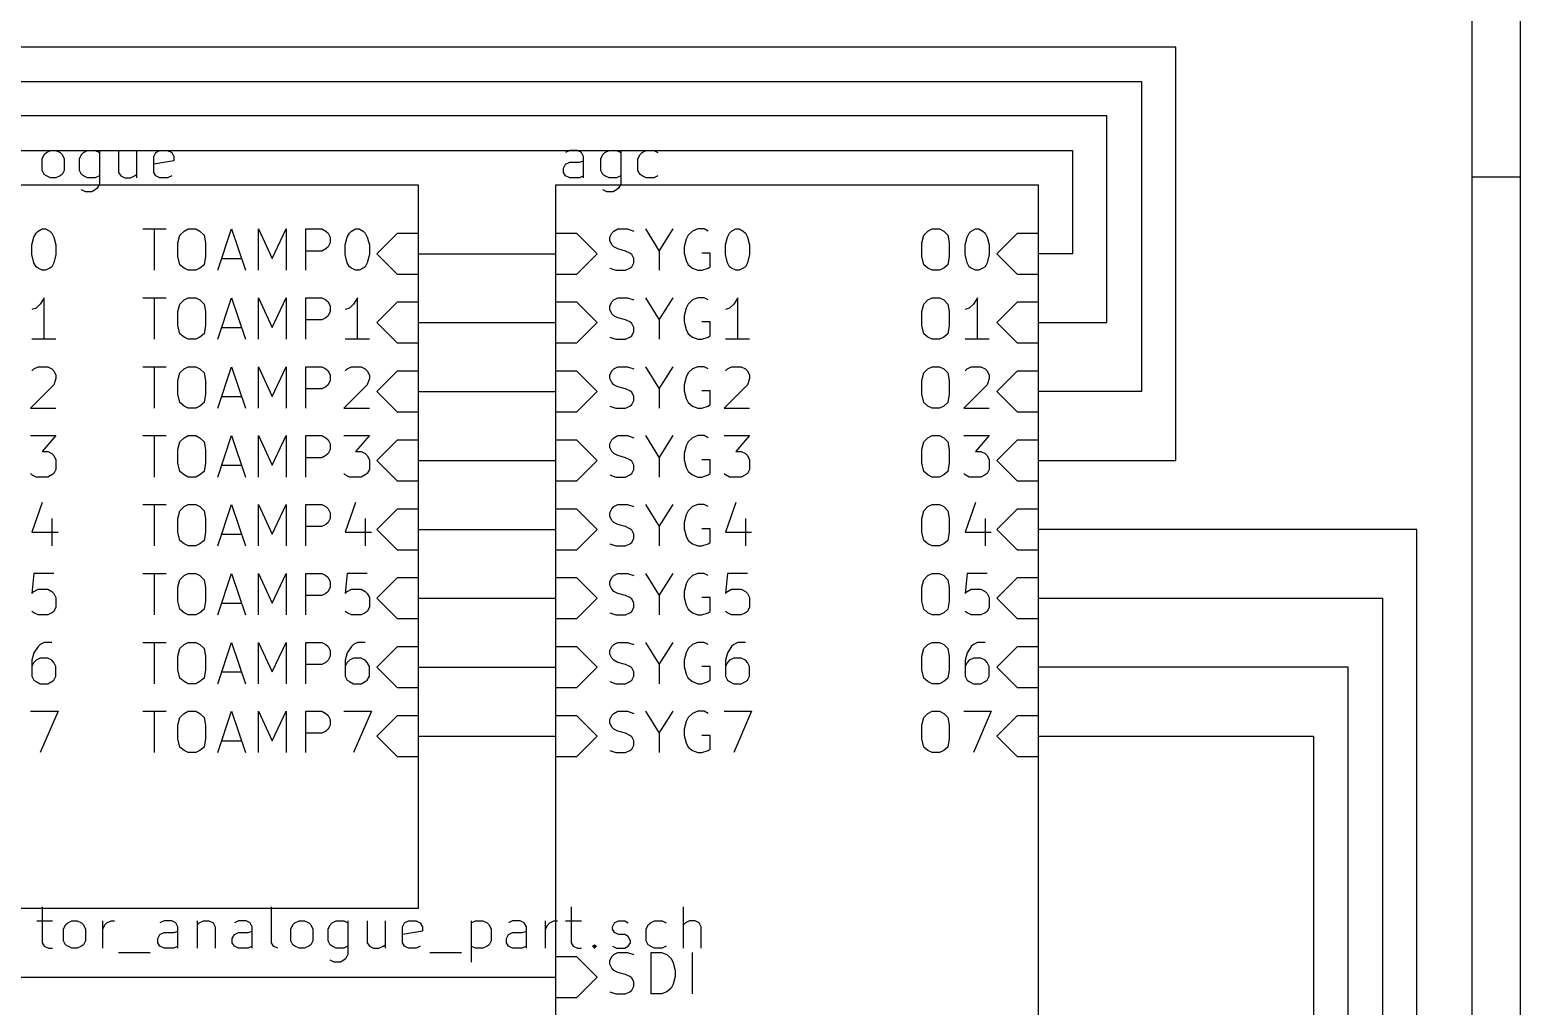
# Model space of a CAD drawing. Extents: x 4000 to 113000, y 4000 to 78670.
# Drawn here: x 91360 to 113000, y 41750 to 55920 of the extents above; entities that cross this region are included whole.
import ezdxf

# ---------------------------------------------------------------- set-up
doc = ezdxf.new("R2010")
doc.units = 0
doc.layers.add('BLACK', color=1, linetype='CONTINUOUS')

msp = doc.modelspace()

# ---------------------------------------------------------------- linework, layer by layer
at = {"layer": 'BLACK'}
for p, q in [((113000, 78670), (113000, 4000)), ((112300, 77970), (112300, 4700)), ((108000, 55670), (78500, 55670)), ((108000, 49670), (108000, 55670)), ((79000, 55170), (107500, 55170)), ((107500, 55170), (107500, 50670)), ((107000, 54670), (79500, 54670)), ((107000, 51670), (107000, 54670)), ((80000, 54170), (106500, 54170)), ((91540, 54050), (91570, 54110)), ((91570, 54110), (91600, 54140)), ((91600, 54140), (91660, 54170)), ((91660, 54170), (91740, 54170)), ((91740, 54170), (91800, 54140)), ((91800, 54140), (91830, 54110)), ((91830, 54110), (91860, 54050)), ((92080, 54050), (92110, 54110)), ((92110, 54110), (92140, 54140)), ((92140, 54140), (92200, 54170)), ((92200, 54170), (92310, 54170)), ((92310, 54170), (92370, 54140)), ((92370, 54170), (92370, 53680)), ((92650, 54170), (92650, 53850)), ((92910, 54170), (92910, 53770)), ((93160, 54080), (93190, 54140)), ((93190, 54140), (93250, 54170)), ((93250, 54170), (93360, 54170)), ((93360, 54170), (93420, 54140)), ((93420, 54140), (93450, 54080)), ((99200, 54170), (99140, 54140)), ((99310, 54170), (99200, 54170)), ((99370, 54140), (99310, 54170)), ((99400, 54080), (99370, 54140)), ((99650, 54050), (99680, 54110)), ((99680, 54110), (99710, 54140)), ((99710, 54140), (99770, 54170)), ((99770, 54170), (99880, 54170)), ((99880, 54170), (99940, 54140)), ((99940, 54170), (99940, 53680)), ((100190, 54050), (100220, 54110)), ((100220, 54110), (100250, 54140)), ((100250, 54140), (100310, 54170)), ((100310, 54170), (100420, 54170)), ((100420, 54170), (100480, 54140)), ((106500, 54170), (106500, 52670)), ((91540, 53880), (91540, 54050)), ((91860, 54050), (91860, 53880)), ((92080, 53880), (92080, 54050)), ((93160, 53850), (93160, 54080)), ((93450, 54020), (93160, 53970)), ((93450, 54080), (93450, 54020)), ((99110, 53910), (99140, 53970)), ((99110, 53850), (99110, 53910)), ((99140, 53970), (99200, 54000)), ((99200, 54000), (99340, 54000)), ((99340, 54000), (99400, 54020)), ((99400, 53770), (99400, 54080)), ((99650, 53880), (99650, 54050)), ((100190, 53880), (100190, 54050)), ((89500, 53670), (97000, 53670)), ((91570, 53820), (91540, 53880)), ((91600, 53800), (91570, 53820)), ((91660, 53770), (91600, 53800)), ((91740, 53770), (91660, 53770)), ((91800, 53800), (91740, 53770)), ((91830, 53820), (91800, 53800)), ((91860, 53880), (91830, 53820)), ((92110, 53820), (92080, 53880)), ((92140, 53800), (92110, 53820)), ((92200, 53770), (92140, 53800)), ((92310, 53770), (92200, 53770)), ((92370, 53800), (92310, 53770)), ((92370, 53680), (92340, 53620)), ((92650, 53850), (92680, 53800)), ((92680, 53800), (92740, 53770)), ((92740, 53770), (92820, 53770)), ((92820, 53770), (92880, 53800)), ((92880, 53800), (92910, 53820)), ((93190, 53800), (93160, 53850)), ((93250, 53770), (93190, 53800)), ((93360, 53770), (93250, 53770)), ((93420, 53800), (93360, 53770)), ((97000, 53670), (97000, 43170)), ((99000, 53670), (106000, 53670)), ((99000, 32170), (99000, 53670)), ((99140, 53800), (99110, 53850)), ((99200, 53770), (99140, 53800)), ((99340, 53770), (99200, 53770)), ((99400, 53800), (99340, 53770)), ((99680, 53820), (99650, 53880)), ((99710, 53800), (99680, 53820)), ((99770, 53770), (99710, 53800)), ((99880, 53770), (99770, 53770)), ((99940, 53800), (99880, 53770)), ((99940, 53680), (99910, 53620)), ((100220, 53820), (100190, 53880)), ((100250, 53800), (100220, 53820)), ((100310, 53770), (100250, 53800)), ((100420, 53770), (100310, 53770)), ((100480, 53800), (100420, 53770)), ((106000, 53670), (106000, 32170)), ((113000, 53780), (112300, 53780)), ((92170, 53570), (92110, 53600)), ((92260, 53570), (92170, 53570)), ((92310, 53600), (92260, 53570)), ((92340, 53620), (92310, 53600)), ((99740, 53570), (99680, 53600)), ((99830, 53570), (99740, 53570)), ((99880, 53600), (99830, 53570)), ((99910, 53620), (99880, 53600)), ((91480, 53000), (91540, 53030)), ((91540, 53030), (91590, 53030)), ((91590, 53030), (91650, 53000)), ((93000, 53030), (93340, 53030)), ((93170, 52430), (93170, 53030)), ((93600, 53000), (93660, 53030)), ((93660, 53030), (93770, 53030)), ((93770, 53030), (93830, 53000)), ((94090, 52430), (94290, 53030)), ((94290, 53030), (94490, 52430)), ((94680, 52430), (94680, 53030)), ((94680, 53030), (94880, 52600)), ((94880, 52600), (95080, 53030)), ((95080, 53030), (95080, 52430)), ((95370, 52430), (95370, 53030)), ((95370, 53030), (95600, 53030)), ((95600, 53030), (95660, 53000)), ((96030, 53000), (96090, 53030)), ((96090, 53030), (96140, 53030)), ((96140, 53030), (96200, 53000)), ((99840, 53000), (99900, 53030)), ((99900, 53030), (100040, 53030)), ((100040, 53030), (100130, 53000)), ((100300, 53030), (100500, 52710)), ((100500, 52710), (100700, 53030)), ((101060, 53030), (100980, 53000)), ((101150, 53030), (101060, 53030)), ((101210, 53000), (101150, 53030)), ((101550, 53000), (101610, 53030)), ((101610, 53030), (101660, 53030)), ((101660, 53030), (101720, 53000)), ((104400, 53000), (104460, 53030)), ((104460, 53030), (104570, 53030)), ((104570, 53030), (104630, 53000)), ((105030, 53000), (105090, 53030)), ((105090, 53030), (105140, 53030)), ((105140, 53030), (105200, 53000)), ((91390, 52800), (91420, 52910)), ((91420, 52910), (91450, 52970)), ((91450, 52970), (91480, 53000)), ((91650, 53000), (91680, 52970)), ((91680, 52970), (91710, 52910)), ((91710, 52910), (91740, 52800)), ((93510, 52830), (93540, 52940)), ((93510, 52630), (93510, 52830)), ((93540, 52940), (93600, 53000)), ((93830, 53000), (93890, 52940)), ((93890, 52940), (93910, 52830)), ((93910, 52830), (93910, 52630)), ((95660, 53000), (95690, 52970)), ((95690, 52970), (95720, 52910)), ((95720, 52830), (95690, 52770)), ((95720, 52910), (95720, 52830)), ((95940, 52800), (95970, 52910)), ((95970, 52910), (96000, 52970)), ((96000, 52970), (96030, 53000)), ((96200, 53000), (96230, 52970)), ((96230, 52970), (96260, 52910)), ((96260, 52910), (96290, 52800)), ((96400, 52670), (96700, 52970)), ((96700, 52970), (97000, 52970)), ((97000, 52970), (97000, 52670)), ((99000, 52670), (99000, 52970)), ((99000, 52970), (99300, 52970)), ((99300, 52970), (99600, 52670)), ((99780, 52910), (99810, 52970)), ((99780, 52860), (99780, 52910)), ((99810, 52800), (99780, 52860)), ((99810, 52970), (99840, 53000)), ((100890, 52880), (100860, 52770)), ((100920, 52940), (100890, 52880)), ((100980, 53000), (100920, 52940)), ((101460, 52800), (101490, 52910)), ((101490, 52910), (101520, 52970)), ((101520, 52970), (101550, 53000)), ((101720, 53000), (101750, 52970)), ((101750, 52970), (101780, 52910)), ((101780, 52910), (101810, 52800)), ((104310, 52830), (104340, 52940)), ((104310, 52630), (104310, 52830)), ((104340, 52940), (104400, 53000)), ((104630, 53000), (104690, 52940)), ((104690, 52940), (104710, 52830)), ((104710, 52830), (104710, 52630)), ((104940, 52800), (104970, 52910)), ((104970, 52910), (105000, 52970)), ((105000, 52970), (105030, 53000)), ((105200, 53000), (105230, 52970)), ((105230, 52970), (105260, 52910)), ((105260, 52910), (105290, 52800)), ((105400, 52670), (105700, 52970)), ((105700, 52970), (106000, 52970)), ((106000, 52970), (106000, 52670)), ((91390, 52660), (91390, 52800)), ((91420, 52540), (91390, 52660)), ((91740, 52660), (91710, 52540)), ((91740, 52800), (91740, 52660)), ((93540, 52510), (93510, 52630)), ((93910, 52630), (93890, 52510)), ((94140, 52600), (94430, 52600)), ((95600, 52710), (95370, 52710)), ((95660, 52740), (95600, 52710)), ((95690, 52770), (95660, 52740)), ((95940, 52660), (95940, 52800)), ((95970, 52540), (95940, 52660)), ((96290, 52660), (96260, 52540)), ((96290, 52800), (96290, 52660)), ((96700, 52370), (96400, 52670)), ((97000, 52670), (99000, 52670)), ((97000, 52670), (97000, 52370)), ((99000, 52370), (99000, 52670)), ((99600, 52670), (99300, 52370)), ((99840, 52770), (99810, 52800)), ((99900, 52740), (99840, 52770)), ((100010, 52710), (99900, 52740)), ((100070, 52680), (100010, 52710)), ((100100, 52660), (100070, 52680)), ((100130, 52600), (100100, 52660)), ((100130, 52540), (100130, 52600)), ((100500, 52710), (100500, 52430)), ((100860, 52770), (100860, 52680)), ((100860, 52680), (100890, 52570)), ((101240, 52680), (101120, 52680)), ((101240, 52480), (101240, 52680)), ((101460, 52660), (101460, 52800)), ((101490, 52540), (101460, 52660)), ((101810, 52660), (101780, 52540)), ((101810, 52800), (101810, 52660)), ((104340, 52510), (104310, 52630)), ((104710, 52630), (104690, 52510)), ((104940, 52660), (104940, 52800)), ((104970, 52540), (104940, 52660)), ((105290, 52660), (105260, 52540)), ((105290, 52800), (105290, 52660)), ((105700, 52370), (105400, 52670)), ((106500, 52670), (106000, 52670)), ((106000, 52670), (106000, 52370)), ((91450, 52480), (91420, 52540)), ((91480, 52460), (91450, 52480)), ((91540, 52430), (91480, 52460)), ((91590, 52430), (91540, 52430)), ((91650, 52460), (91590, 52430)), ((91680, 52480), (91650, 52460)), ((91710, 52540), (91680, 52480)), ((93600, 52460), (93540, 52510)), ((93660, 52430), (93600, 52460)), ((93770, 52430), (93660, 52430)), ((93830, 52460), (93770, 52430)), ((93890, 52510), (93830, 52460)), ((96000, 52480), (95970, 52540)), ((96030, 52460), (96000, 52480)), ((96090, 52430), (96030, 52460)), ((96140, 52430), (96090, 52430)), ((96200, 52460), (96140, 52430)), ((96230, 52480), (96200, 52460)), ((96260, 52540), (96230, 52480)), ((97000, 52370), (96700, 52370)), ((99300, 52370), (99000, 52370)), ((99780, 52460), (99870, 52430)), ((99870, 52430), (100010, 52430)), ((100010, 52430), (100070, 52460)), ((100070, 52460), (100100, 52480)), ((100100, 52480), (100130, 52540)), ((100890, 52570), (100920, 52510)), ((100920, 52510), (100980, 52460)), ((100980, 52460), (101060, 52430)), ((101060, 52430), (101120, 52430)), ((101120, 52430), (101210, 52460)), ((101210, 52460), (101240, 52480)), ((101520, 52480), (101490, 52540)), ((101550, 52460), (101520, 52480)), ((101610, 52430), (101550, 52460)), ((101660, 52430), (101610, 52430)), ((101720, 52460), (101660, 52430)), ((101750, 52480), (101720, 52460)), ((101780, 52540), (101750, 52480)), ((104400, 52460), (104340, 52510)), ((104460, 52430), (104400, 52460)), ((104570, 52430), (104460, 52430)), ((104630, 52460), (104570, 52430)), ((104690, 52510), (104630, 52460)), ((105000, 52480), (104970, 52540)), ((105030, 52460), (105000, 52480)), ((105090, 52430), (105030, 52460)), ((105140, 52430), (105090, 52430)), ((105200, 52460), (105140, 52430)), ((105230, 52480), (105200, 52460)), ((105260, 52540), (105230, 52480)), ((106000, 52370), (105700, 52370)), ((91510, 51940), (91450, 51880)), ((91570, 52030), (91510, 51940)), ((91570, 51430), (91570, 52030)), ((93000, 52030), (93340, 52030)), ((93170, 51430), (93170, 52030)), ((93510, 51830), (93540, 51940)), ((93540, 51940), (93600, 52000)), ((93600, 52000), (93660, 52030)), ((93660, 52030), (93770, 52030)), ((93770, 52030), (93830, 52000)), ((93830, 52000), (93890, 51940)), ((93890, 51940), (93910, 51830)), ((94090, 51430), (94290, 52030)), ((94290, 52030), (94490, 51430)), ((94680, 51430), (94680, 52030)), ((94680, 52030), (94880, 51600)), ((94880, 51600), (95080, 52030)), ((95080, 52030), (95080, 51430)), ((95370, 51430), (95370, 52030)), ((95370, 52030), (95600, 52030)), ((95600, 52030), (95660, 52000)), ((95660, 52000), (95690, 51970)), ((95690, 51970), (95720, 51910)), ((96060, 51940), (96000, 51880)), ((96120, 52030), (96060, 51940)), ((96120, 51430), (96120, 52030)), ((96400, 51670), (96700, 51970)), ((96700, 51970), (97000, 51970)), ((97000, 51970), (97000, 51670)), ((99000, 51670), (99000, 51970)), ((99000, 51970), (99300, 51970)), ((99300, 51970), (99600, 51670)), ((99780, 51910), (99810, 51970)), ((99810, 51970), (99840, 52000)), ((99840, 52000), (99900, 52030)), ((99900, 52030), (100040, 52030)), ((100040, 52030), (100130, 52000)), ((100300, 52030), (100500, 51710)), ((100500, 51710), (100700, 52030)), ((100920, 51940), (100890, 51880)), ((100980, 52000), (100920, 51940)), ((101060, 52030), (100980, 52000)), ((101150, 52030), (101060, 52030)), ((101210, 52000), (101150, 52030)), ((101580, 51940), (101520, 51880)), ((101640, 52030), (101580, 51940)), ((101640, 51430), (101640, 52030)), ((104310, 51830), (104340, 51940)), ((104340, 51940), (104400, 52000)), ((104400, 52000), (104460, 52030)), ((104460, 52030), (104570, 52030)), ((104570, 52030), (104630, 52000)), ((104630, 52000), (104690, 51940)), ((104690, 51940), (104710, 51830)), ((105060, 51940), (105000, 51880)), ((105120, 52030), (105060, 51940)), ((105120, 51430), (105120, 52030)), ((105400, 51670), (105700, 51970)), ((105700, 51970), (106000, 51970)), ((106000, 51970), (106000, 51670)), ((91450, 51880), (91390, 51860)), ((93510, 51630), (93510, 51830)), ((93910, 51830), (93910, 51630)), ((95660, 51740), (95600, 51710)), ((95690, 51770), (95660, 51740)), ((95720, 51830), (95690, 51770)), ((95720, 51910), (95720, 51830)), ((96000, 51880), (95940, 51860)), ((99780, 51860), (99780, 51910)), ((99810, 51800), (99780, 51860)), ((99840, 51770), (99810, 51800)), ((99900, 51740), (99840, 51770)), ((100010, 51710), (99900, 51740)), ((100890, 51880), (100860, 51770)), ((100860, 51770), (100860, 51680)), ((101520, 51880), (101460, 51860)), ((104310, 51630), (104310, 51830)), ((104710, 51830), (104710, 51630)), ((105000, 51880), (104940, 51860)), ((93540, 51510), (93510, 51630)), ((93600, 51460), (93540, 51510)), ((93890, 51510), (93830, 51460)), ((93910, 51630), (93890, 51510)), ((94140, 51600), (94430, 51600)), ((95600, 51710), (95370, 51710)), ((96700, 51370), (96400, 51670)), ((97000, 51670), (99000, 51670)), ((97000, 51670), (97000, 51370)), ((99000, 51370), (99000, 51670)), ((99600, 51670), (99300, 51370)), ((100070, 51680), (100010, 51710)), ((100100, 51660), (100070, 51680)), ((100130, 51600), (100100, 51660)), ((100100, 51480), (100130, 51540)), ((100130, 51540), (100130, 51600)), ((100500, 51710), (100500, 51430)), ((100860, 51680), (100890, 51570)), ((100890, 51570), (100920, 51510)), ((100920, 51510), (100980, 51460)), ((101240, 51680), (101120, 51680)), ((101240, 51480), (101240, 51680)), ((104340, 51510), (104310, 51630)), ((104400, 51460), (104340, 51510)), ((104690, 51510), (104630, 51460)), ((104710, 51630), (104690, 51510)), ((105700, 51370), (105400, 51670)), ((106000, 51670), (107000, 51670)), ((106000, 51670), (106000, 51370)), ((91740, 51430), (91390, 51430)), ((93660, 51430), (93600, 51460)), ((93770, 51430), (93660, 51430)), ((93830, 51460), (93770, 51430)), ((96290, 51430), (95940, 51430)), ((97000, 51370), (96700, 51370)), ((99300, 51370), (99000, 51370)), ((99780, 51460), (99870, 51430)), ((99870, 51430), (100010, 51430)), ((100010, 51430), (100070, 51460)), ((100070, 51460), (100100, 51480)), ((100980, 51460), (101060, 51430)), ((101060, 51430), (101120, 51430)), ((101120, 51430), (101210, 51460)), ((101210, 51460), (101240, 51480)), ((101810, 51430), (101460, 51430)), ((104460, 51430), (104400, 51460)), ((104570, 51430), (104460, 51430)), ((104630, 51460), (104570, 51430)), ((105290, 51430), (104940, 51430)), ((106000, 51370), (105700, 51370)), ((91390, 50970), (91420, 51000)), ((91420, 51000), (91480, 51030)), ((91480, 51030), (91620, 51030)), ((91620, 51030), (91680, 51000)), ((91680, 51000), (91710, 50970)), ((91710, 50970), (91740, 50910)), ((91740, 50860), (91710, 50770)), ((91740, 50910), (91740, 50860)), ((93000, 51030), (93340, 51030)), ((93170, 50430), (93170, 51030)), ((93510, 50830), (93540, 50940)), ((93540, 50940), (93600, 51000)), ((93600, 51000), (93660, 51030)), ((93660, 51030), (93770, 51030)), ((93770, 51030), (93830, 51000)), ((93830, 51000), (93890, 50940)), ((93890, 50940), (93910, 50830)), ((94090, 50430), (94290, 51030)), ((94290, 51030), (94490, 50430)), ((94680, 50430), (94680, 51030)), ((94680, 51030), (94880, 50600)), ((94880, 50600), (95080, 51030)), ((95080, 51030), (95080, 50430)), ((95370, 50430), (95370, 51030)), ((95370, 51030), (95600, 51030)), ((95600, 51030), (95660, 51000)), ((95660, 51000), (95690, 50970)), ((95690, 50970), (95720, 50910)), ((95720, 50910), (95720, 50830)), ((95940, 50970), (95970, 51000)), ((95970, 51000), (96030, 51030)), ((96030, 51030), (96170, 51030)), ((96170, 51030), (96230, 51000)), ((96230, 51000), (96260, 50970)), ((96260, 50970), (96290, 50910)), ((96290, 50860), (96260, 50770)), ((96290, 50910), (96290, 50860)), ((96400, 50670), (96700, 50970)), ((96700, 50970), (97000, 50970)), ((97000, 50970), (97000, 50670)), ((99000, 50670), (99000, 50970)), ((99000, 50970), (99300, 50970)), ((99300, 50970), (99600, 50670)), ((99780, 50910), (99810, 50970)), ((99780, 50860), (99780, 50910)), ((99810, 50800), (99780, 50860)), ((99810, 50970), (99840, 51000)), ((99840, 51000), (99900, 51030)), ((99900, 51030), (100040, 51030)), ((100040, 51030), (100130, 51000)), ((100300, 51030), (100500, 50710)), ((100500, 50710), (100700, 51030)), ((100890, 50880), (100860, 50770)), ((100920, 50940), (100890, 50880)), ((100980, 51000), (100920, 50940)), ((101060, 51030), (100980, 51000)), ((101150, 51030), (101060, 51030)), ((101210, 51000), (101150, 51030)), ((101460, 50970), (101490, 51000)), ((101490, 51000), (101550, 51030)), ((101550, 51030), (101690, 51030)), ((101690, 51030), (101750, 51000)), ((101750, 51000), (101780, 50970)), ((101780, 50970), (101810, 50910)), ((101810, 50860), (101780, 50770)), ((101810, 50910), (101810, 50860)), ((104310, 50830), (104340, 50940)), ((104340, 50940), (104400, 51000)), ((104400, 51000), (104460, 51030)), ((104460, 51030), (104570, 51030)), ((104570, 51030), (104630, 51000)), ((104630, 51000), (104690, 50940)), ((104690, 50940), (104710, 50830)), ((104940, 50970), (104970, 51000)), ((104970, 51000), (105030, 51030)), ((105030, 51030), (105170, 51030)), ((105170, 51030), (105230, 51000)), ((105230, 51000), (105260, 50970)), ((105260, 50970), (105290, 50910)), ((105290, 50860), (105260, 50770)), ((105290, 50910), (105290, 50860)), ((105400, 50670), (105700, 50970)), ((105700, 50970), (106000, 50970)), ((106000, 50970), (106000, 50670)), ((91710, 50770), (91370, 50430)), ((93510, 50630), (93510, 50830)), ((93910, 50830), (93910, 50630)), ((95600, 50710), (95370, 50710)), ((95660, 50740), (95600, 50710)), ((95690, 50770), (95660, 50740)), ((95720, 50830), (95690, 50770)), ((96260, 50770), (95920, 50430)), ((96700, 50370), (96400, 50670)), ((97000, 50670), (99000, 50670)), ((97000, 50670), (97000, 50370)), ((99000, 50370), (99000, 50670)), ((99600, 50670), (99300, 50370)), ((99840, 50770), (99810, 50800)), ((99900, 50740), (99840, 50770)), ((100010, 50710), (99900, 50740)), ((100070, 50680), (100010, 50710)), ((100100, 50660), (100070, 50680)), ((100130, 50600), (100100, 50660)), ((100500, 50710), (100500, 50430)), ((100860, 50770), (100860, 50680)), ((100860, 50680), (100890, 50570)), ((101240, 50680), (101120, 50680)), ((101240, 50480), (101240, 50680)), ((101780, 50770), (101440, 50430)), ((104310, 50630), (104310, 50830)), ((104710, 50830), (104710, 50630)), ((105260, 50770), (104920, 50430)), ((105700, 50370), (105400, 50670)), ((107500, 50670), (106000, 50670)), ((106000, 50670), (106000, 50370)), ((91370, 50430), (91740, 50430)), ((93540, 50510), (93510, 50630)), ((93600, 50460), (93540, 50510)), ((93660, 50430), (93600, 50460)), ((93770, 50430), (93660, 50430)), ((93830, 50460), (93770, 50430)), ((93890, 50510), (93830, 50460)), ((93910, 50630), (93890, 50510)), ((94140, 50600), (94430, 50600)), ((95920, 50430), (96290, 50430)), ((99780, 50460), (99870, 50430)), ((99870, 50430), (100010, 50430)), ((100010, 50430), (100070, 50460)), ((100070, 50460), (100100, 50480)), ((100100, 50480), (100130, 50540)), ((100130, 50540), (100130, 50600)), ((100890, 50570), (100920, 50510)), ((100920, 50510), (100980, 50460)), ((100980, 50460), (101060, 50430)), ((101060, 50430), (101120, 50430)), ((101120, 50430), (101210, 50460)), ((101210, 50460), (101240, 50480)), ((101440, 50430), (101810, 50430)), ((104340, 50510), (104310, 50630)), ((104400, 50460), (104340, 50510)), ((104460, 50430), (104400, 50460)), ((104570, 50430), (104460, 50430)), ((104630, 50460), (104570, 50430)), ((104690, 50510), (104630, 50460)), ((104710, 50630), (104690, 50510)), ((104920, 50430), (105290, 50430)), ((97000, 50370), (96700, 50370)), ((99300, 50370), (99000, 50370)), ((106000, 50370), (105700, 50370)), ((91370, 50030), (91740, 50030)), ((91740, 50030), (91540, 49800)), ((93000, 50030), (93340, 50030)), ((93170, 49430), (93170, 50030)), ((93540, 49940), (93600, 50000)), ((93600, 50000), (93660, 50030)), ((93660, 50030), (93770, 50030)), ((93770, 50030), (93830, 50000)), ((93830, 50000), (93890, 49940)), ((94090, 49430), (94290, 50030)), ((94290, 50030), (94490, 49430)), ((94680, 49430), (94680, 50030)), ((94680, 50030), (94880, 49600)), ((94880, 49600), (95080, 50030)), ((95080, 50030), (95080, 49430)), ((95370, 49430), (95370, 50030)), ((95370, 50030), (95600, 50030)), ((95600, 50030), (95660, 50000)), ((95660, 50000), (95690, 49970)), ((95920, 50030), (96290, 50030)), ((96290, 50030), (96090, 49800)), ((99810, 49970), (99840, 50000)), ((99840, 50000), (99900, 50030)), ((99900, 50030), (100040, 50030)), ((100040, 50030), (100130, 50000)), ((100300, 50030), (100500, 49710)), ((100500, 49710), (100700, 50030)), ((100980, 50000), (100920, 49940)), ((101060, 50030), (100980, 50000)), ((101150, 50030), (101060, 50030)), ((101210, 50000), (101150, 50030)), ((101440, 50030), (101810, 50030)), ((101810, 50030), (101610, 49800)), ((104340, 49940), (104400, 50000)), ((104400, 50000), (104460, 50030)), ((104460, 50030), (104570, 50030)), ((104570, 50030), (104630, 50000)), ((104630, 50000), (104690, 49940)), ((104920, 50030), (105290, 50030)), ((105290, 50030), (105090, 49800)), ((91540, 49800), (91620, 49800)), ((91620, 49800), (91680, 49770)), ((93510, 49830), (93540, 49940)), ((93510, 49630), (93510, 49830)), ((93890, 49940), (93910, 49830)), ((93910, 49830), (93910, 49630)), ((95690, 49970), (95720, 49910)), ((95720, 49830), (95690, 49770)), ((95720, 49910), (95720, 49830)), ((96090, 49800), (96170, 49800)), ((96170, 49800), (96230, 49770)), ((96400, 49670), (96700, 49970)), ((96700, 49970), (97000, 49970)), ((97000, 49970), (97000, 49670)), ((99000, 49670), (99000, 49970)), ((99000, 49970), (99300, 49970)), ((99300, 49970), (99600, 49670)), ((99780, 49910), (99810, 49970)), ((99780, 49860), (99780, 49910)), ((99810, 49800), (99780, 49860)), ((99840, 49770), (99810, 49800)), ((100890, 49880), (100860, 49770)), ((100920, 49940), (100890, 49880)), ((101610, 49800), (101690, 49800)), ((101690, 49800), (101750, 49770)), ((104310, 49830), (104340, 49940)), ((104310, 49630), (104310, 49830)), ((104690, 49940), (104710, 49830)), ((104710, 49830), (104710, 49630)), ((105090, 49800), (105170, 49800)), ((105170, 49800), (105230, 49770)), ((105400, 49670), (105700, 49970)), ((105700, 49970), (106000, 49970)), ((106000, 49970), (106000, 49670)), ((91680, 49770), (91710, 49740)), ((91710, 49740), (91740, 49680)), ((91740, 49680), (91740, 49540)), ((93540, 49510), (93510, 49630)), ((93910, 49630), (93890, 49510)), ((94140, 49600), (94430, 49600)), ((95600, 49710), (95370, 49710)), ((95660, 49740), (95600, 49710)), ((95690, 49770), (95660, 49740)), ((96230, 49770), (96260, 49740)), ((96260, 49740), (96290, 49680)), ((96290, 49680), (96290, 49540)), ((96700, 49370), (96400, 49670)), ((97000, 49670), (99000, 49670)), ((97000, 49670), (97000, 49370)), ((99000, 49370), (99000, 49670)), ((99600, 49670), (99300, 49370)), ((99900, 49740), (99840, 49770)), ((100010, 49710), (99900, 49740)), ((100070, 49680), (100010, 49710)), ((100100, 49660), (100070, 49680)), ((100130, 49600), (100100, 49660)), ((100130, 49540), (100130, 49600)), ((100500, 49710), (100500, 49430)), ((100860, 49770), (100860, 49680)), ((100860, 49680), (100890, 49570)), ((100890, 49570), (100920, 49510)), ((101240, 49680), (101120, 49680)), ((101240, 49480), (101240, 49680)), ((101750, 49770), (101780, 49740)), ((101780, 49740), (101810, 49680)), ((101810, 49680), (101810, 49540)), ((104340, 49510), (104310, 49630)), ((104710, 49630), (104690, 49510)), ((105230, 49770), (105260, 49740)), ((105260, 49740), (105290, 49680)), ((105290, 49680), (105290, 49540)), ((105700, 49370), (105400, 49670)), ((106000, 49670), (108000, 49670)), ((106000, 49670), (106000, 49370)), ((91390, 49460), (91370, 49480)), ((91450, 49430), (91390, 49460)), ((91620, 49430), (91450, 49430)), ((91680, 49460), (91620, 49430)), ((91710, 49480), (91680, 49460)), ((91740, 49540), (91710, 49480)), ((93600, 49460), (93540, 49510)), ((93660, 49430), (93600, 49460)), ((93770, 49430), (93660, 49430)), ((93830, 49460), (93770, 49430)), ((93890, 49510), (93830, 49460)), ((95940, 49460), (95920, 49480)), ((96000, 49430), (95940, 49460)), ((96170, 49430), (96000, 49430)), ((96230, 49460), (96170, 49430)), ((96260, 49480), (96230, 49460)), ((96290, 49540), (96260, 49480)), ((97000, 49370), (96700, 49370)), ((99300, 49370), (99000, 49370)), ((99780, 49460), (99870, 49430)), ((99870, 49430), (100010, 49430)), ((100010, 49430), (100070, 49460)), ((100070, 49460), (100100, 49480)), ((100100, 49480), (100130, 49540)), ((100920, 49510), (100980, 49460)), ((100980, 49460), (101060, 49430)), ((101060, 49430), (101120, 49430)), ((101120, 49430), (101210, 49460)), ((101210, 49460), (101240, 49480)), ((101460, 49460), (101440, 49480)), ((101520, 49430), (101460, 49460)), ((101690, 49430), (101520, 49430)), ((101750, 49460), (101690, 49430)), ((101780, 49480), (101750, 49460)), ((101810, 49540), (101780, 49480)), ((104400, 49460), (104340, 49510)), ((104460, 49430), (104400, 49460)), ((104570, 49430), (104460, 49430)), ((104630, 49460), (104570, 49430)), ((104690, 49510), (104630, 49460)), ((104940, 49460), (104920, 49480)), ((105000, 49430), (104940, 49460)), ((105170, 49430), (105000, 49430)), ((105230, 49460), (105170, 49430)), ((105260, 49480), (105230, 49460)), ((105290, 49540), (105260, 49480)), ((106000, 49370), (105700, 49370)), ((91540, 49060), (91390, 48630)), ((93000, 49030), (93340, 49030)), ((93170, 48430), (93170, 49030)), ((93510, 48830), (93540, 48940)), ((93540, 48940), (93600, 49000)), ((93600, 49000), (93660, 49030)), ((93660, 49030), (93770, 49030)), ((93770, 49030), (93830, 49000)), ((93830, 49000), (93890, 48940)), ((93890, 48940), (93910, 48830)), ((94090, 48430), (94290, 49030)), ((94290, 49030), (94490, 48430)), ((94680, 48430), (94680, 49030)), ((94680, 49030), (94880, 48600)), ((94880, 48600), (95080, 49030)), ((95080, 49030), (95080, 48430)), ((95370, 48430), (95370, 49030)), ((95370, 49030), (95600, 49030)), ((95600, 49030), (95660, 49000)), ((95660, 49000), (95690, 48970)), ((95690, 48970), (95720, 48910)), ((95720, 48910), (95720, 48830)), ((96090, 49060), (95940, 48630)), ((96400, 48670), (96700, 48970)), ((96700, 48970), (97000, 48970)), ((97000, 48970), (97000, 48670)), ((99000, 48670), (99000, 48970)), ((99000, 48970), (99300, 48970)), ((99300, 48970), (99600, 48670)), ((99780, 48910), (99810, 48970)), ((99780, 48860), (99780, 48910)), ((99810, 48970), (99840, 49000)), ((99840, 49000), (99900, 49030)), ((99900, 49030), (100040, 49030)), ((100040, 49030), (100130, 49000)), ((100300, 49030), (100500, 48710)), ((100500, 48710), (100700, 49030)), ((100920, 48940), (100890, 48880)), ((100980, 49000), (100920, 48940)), ((101060, 49030), (100980, 49000)), ((101150, 49030), (101060, 49030)), ((101210, 49000), (101150, 49030)), ((101610, 49060), (101460, 48630)), ((104310, 48830), (104340, 48940)), ((104340, 48940), (104400, 49000)), ((104400, 49000), (104460, 49030)), ((104460, 49030), (104570, 49030)), ((104570, 49030), (104630, 49000)), ((104630, 49000), (104690, 48940)), ((104690, 48940), (104710, 48830)), ((105090, 49060), (104940, 48630)), ((105400, 48670), (105700, 48970)), ((105700, 48970), (106000, 48970)), ((106000, 48970), (106000, 48670)), ((91680, 48830), (91680, 48430)), ((93510, 48630), (93510, 48830)), ((93910, 48830), (93910, 48630)), ((95600, 48710), (95370, 48710)), ((95660, 48740), (95600, 48710)), ((95690, 48770), (95660, 48740)), ((95720, 48830), (95690, 48770)), ((96230, 48830), (96230, 48430)), ((99810, 48800), (99780, 48860)), ((99840, 48770), (99810, 48800)), ((99900, 48740), (99840, 48770)), ((100010, 48710), (99900, 48740)), ((100070, 48680), (100010, 48710)), ((100500, 48710), (100500, 48430)), ((100890, 48880), (100860, 48770)), ((100860, 48770), (100860, 48680)), ((101750, 48830), (101750, 48430)), ((104310, 48630), (104310, 48830)), ((104710, 48830), (104710, 48630)), ((105230, 48830), (105230, 48430)), ((91390, 48630), (91770, 48630)), ((93540, 48510), (93510, 48630)), ((93600, 48460), (93540, 48510)), ((93890, 48510), (93830, 48460)), ((93910, 48630), (93890, 48510)), ((94140, 48600), (94430, 48600)), ((95940, 48630), (96320, 48630)), ((96700, 48370), (96400, 48670)), ((97000, 48670), (99000, 48670)), ((97000, 48670), (97000, 48370)), ((99000, 48370), (99000, 48670)), ((99600, 48670), (99300, 48370)), ((100100, 48660), (100070, 48680)), ((100070, 48460), (100100, 48480)), ((100130, 48600), (100100, 48660)), ((100100, 48480), (100130, 48540)), ((100130, 48540), (100130, 48600)), ((100860, 48680), (100890, 48570)), ((100890, 48570), (100920, 48510)), ((100920, 48510), (100980, 48460)), ((101240, 48680), (101120, 48680)), ((101210, 48460), (101240, 48480)), ((101240, 48480), (101240, 48680)), ((101460, 48630), (101840, 48630)), ((104340, 48510), (104310, 48630)), ((104400, 48460), (104340, 48510)), ((104690, 48510), (104630, 48460)), ((104710, 48630), (104690, 48510)), ((104940, 48630), (105320, 48630)), ((105700, 48370), (105400, 48670)), ((111500, 48670), (106000, 48670)), ((106000, 48670), (106000, 48370)), ((111500, 29170), (111500, 48670)), ((93660, 48430), (93600, 48460)), ((93770, 48430), (93660, 48430)), ((93830, 48460), (93770, 48430)), ((97000, 48370), (96700, 48370)), ((99300, 48370), (99000, 48370)), ((99780, 48460), (99870, 48430)), ((99870, 48430), (100010, 48430)), ((100010, 48430), (100070, 48460)), ((100980, 48460), (101060, 48430)), ((101060, 48430), (101120, 48430)), ((101120, 48430), (101210, 48460)), ((104460, 48430), (104400, 48460)), ((104570, 48430), (104460, 48430)), ((104630, 48460), (104570, 48430)), ((106000, 48370), (105700, 48370)), ((91420, 48030), (91390, 47740)), ((91710, 48030), (91420, 48030)), ((93000, 48030), (93340, 48030)), ((93170, 47430), (93170, 48030)), ((93510, 47830), (93540, 47940)), ((93510, 47630), (93510, 47830)), ((93540, 47940), (93600, 48000)), ((93600, 48000), (93660, 48030)), ((93660, 48030), (93770, 48030)), ((93770, 48030), (93830, 48000)), ((93830, 48000), (93890, 47940)), ((93890, 47940), (93910, 47830)), ((93910, 47830), (93910, 47630)), ((94090, 47430), (94290, 48030)), ((94290, 48030), (94490, 47430)), ((94680, 47430), (94680, 48030)), ((94680, 48030), (94880, 47600)), ((94880, 47600), (95080, 48030)), ((95080, 48030), (95080, 47430)), ((95370, 47430), (95370, 48030)), ((95370, 48030), (95600, 48030)), ((95600, 48030), (95660, 48000)), ((95660, 48000), (95690, 47970)), ((95690, 47970), (95720, 47910)), ((95720, 47830), (95690, 47770)), ((95720, 47910), (95720, 47830)), ((95970, 48030), (95940, 47740)), ((96260, 48030), (95970, 48030)), ((96400, 47670), (96700, 47970)), ((96700, 47970), (97000, 47970)), ((97000, 47970), (97000, 47670)), ((99000, 47670), (99000, 47970)), ((99000, 47970), (99300, 47970)), ((99300, 47970), (99600, 47670)), ((99780, 47910), (99810, 47970)), ((99780, 47860), (99780, 47910)), ((99810, 47800), (99780, 47860)), ((99810, 47970), (99840, 48000)), ((99840, 48000), (99900, 48030)), ((99900, 48030), (100040, 48030)), ((100040, 48030), (100130, 48000)), ((100300, 48030), (100500, 47710)), ((100500, 47710), (100700, 48030)), ((100890, 47880), (100860, 47770)), ((100920, 47940), (100890, 47880)), ((100980, 48000), (100920, 47940)), ((101060, 48030), (100980, 48000)), ((101150, 48030), (101060, 48030)), ((101210, 48000), (101150, 48030)), ((101490, 48030), (101460, 47740)), ((101780, 48030), (101490, 48030)), ((104310, 47830), (104340, 47940)), ((104310, 47630), (104310, 47830)), ((104340, 47940), (104400, 48000)), ((104400, 48000), (104460, 48030)), ((104460, 48030), (104570, 48030)), ((104570, 48030), (104630, 48000)), ((104630, 48000), (104690, 47940)), ((104690, 47940), (104710, 47830)), ((104710, 47830), (104710, 47630)), ((104970, 48030), (104940, 47740)), ((105260, 48030), (104970, 48030)), ((105400, 47670), (105700, 47970)), ((105700, 47970), (106000, 47970)), ((106000, 47970), (106000, 47670)), ((91390, 47740), (91420, 47770)), ((91420, 47770), (91480, 47800)), ((91480, 47800), (91620, 47800)), ((91620, 47800), (91680, 47770)), ((91680, 47770), (91710, 47740)), ((91710, 47740), (91740, 47680)), ((91740, 47680), (91740, 47540)), ((93540, 47510), (93510, 47630)), ((93910, 47630), (93890, 47510)), ((95600, 47710), (95370, 47710)), ((95660, 47740), (95600, 47710)), ((95690, 47770), (95660, 47740)), ((95940, 47740), (95970, 47770)), ((95970, 47770), (96030, 47800)), ((96030, 47800), (96170, 47800)), ((96170, 47800), (96230, 47770)), ((96230, 47770), (96260, 47740)), ((96260, 47740), (96290, 47680)), ((96290, 47680), (96290, 47540)), ((96700, 47370), (96400, 47670)), ((97000, 47670), (99000, 47670)), ((97000, 47670), (97000, 47370)), ((99000, 47370), (99000, 47670)), ((99600, 47670), (99300, 47370)), ((99840, 47770), (99810, 47800)), ((99900, 47740), (99840, 47770)), ((100010, 47710), (99900, 47740)), ((100070, 47680), (100010, 47710)), ((100100, 47660), (100070, 47680)), ((100130, 47600), (100100, 47660)), ((100500, 47710), (100500, 47430)), ((100860, 47770), (100860, 47680)), ((100860, 47680), (100890, 47570)), ((101240, 47680), (101120, 47680)), ((101240, 47480), (101240, 47680)), ((101460, 47740), (101490, 47770)), ((101490, 47770), (101550, 47800)), ((101550, 47800), (101690, 47800)), ((101690, 47800), (101750, 47770)), ((101750, 47770), (101780, 47740)), ((101780, 47740), (101810, 47680)), ((101810, 47680), (101810, 47540)), ((104340, 47510), (104310, 47630)), ((104710, 47630), (104690, 47510)), ((104940, 47740), (104970, 47770)), ((104970, 47770), (105030, 47800)), ((105030, 47800), (105170, 47800)), ((105170, 47800), (105230, 47770)), ((105230, 47770), (105260, 47740)), ((105260, 47740), (105290, 47680)), ((105290, 47680), (105290, 47540)), ((105700, 47370), (105400, 47670)), ((106000, 47670), (111000, 47670)), ((106000, 47670), (106000, 47370)), ((111000, 47670), (111000, 30170)), ((91420, 47460), (91390, 47480)), ((91480, 47430), (91420, 47460)), ((91620, 47430), (91480, 47430)), ((91680, 47460), (91620, 47430)), ((91710, 47480), (91680, 47460)), ((91740, 47540), (91710, 47480)), ((93600, 47460), (93540, 47510)), ((93660, 47430), (93600, 47460)), ((93770, 47430), (93660, 47430)), ((93830, 47460), (93770, 47430)), ((93890, 47510), (93830, 47460)), ((94140, 47600), (94430, 47600)), ((95970, 47460), (95940, 47480)), ((96030, 47430), (95970, 47460)), ((96170, 47430), (96030, 47430)), ((96230, 47460), (96170, 47430)), ((96260, 47480), (96230, 47460)), ((96290, 47540), (96260, 47480)), ((99780, 47460), (99870, 47430)), ((99870, 47430), (100010, 47430)), ((100010, 47430), (100070, 47460)), ((100070, 47460), (100100, 47480)), ((100100, 47480), (100130, 47540)), ((100130, 47540), (100130, 47600)), ((100890, 47570), (100920, 47510)), ((100920, 47510), (100980, 47460)), ((100980, 47460), (101060, 47430)), ((101060, 47430), (101120, 47430)), ((101120, 47430), (101210, 47460)), ((101210, 47460), (101240, 47480)), ((101490, 47460), (101460, 47480)), ((101550, 47430), (101490, 47460)), ((101690, 47430), (101550, 47430)), ((101750, 47460), (101690, 47430)), ((101780, 47480), (101750, 47460)), ((101810, 47540), (101780, 47480)), ((104400, 47460), (104340, 47510)), ((104460, 47430), (104400, 47460)), ((104570, 47430), (104460, 47430)), ((104630, 47460), (104570, 47430)), ((104690, 47510), (104630, 47460)), ((104970, 47460), (104940, 47480)), ((105030, 47430), (104970, 47460)), ((105170, 47430), (105030, 47430)), ((105230, 47460), (105170, 47430)), ((105260, 47480), (105230, 47460)), ((105290, 47540), (105260, 47480)), ((97000, 47370), (96700, 47370)), ((99300, 47370), (99000, 47370)), ((106000, 47370), (105700, 47370)), ((91480, 46970), (91420, 46880)), ((91510, 47000), (91480, 46970)), ((91570, 47030), (91510, 47000)), ((91680, 47030), (91570, 47030)), ((93000, 47030), (93340, 47030)), ((93170, 46430), (93170, 47030)), ((93540, 46940), (93600, 47000)), ((93600, 47000), (93660, 47030)), ((93660, 47030), (93770, 47030)), ((93770, 47030), (93830, 47000)), ((93830, 47000), (93890, 46940)), ((94090, 46430), (94290, 47030)), ((94290, 47030), (94490, 46430)), ((94680, 46430), (94680, 47030)), ((94680, 47030), (94880, 46600)), ((94880, 46600), (95080, 47030)), ((95080, 47030), (95080, 46430)), ((95370, 46430), (95370, 47030)), ((95370, 47030), (95600, 47030)), ((95600, 47030), (95660, 47000)), ((95660, 47000), (95690, 46970)), ((95690, 46970), (95720, 46910)), ((96030, 46970), (95970, 46880)), ((96060, 47000), (96030, 46970)), ((96120, 47030), (96060, 47000)), ((96230, 47030), (96120, 47030)), ((96400, 46670), (96700, 46970)), ((96700, 46970), (97000, 46970)), ((97000, 46970), (97000, 46670)), ((99000, 46670), (99000, 46970)), ((99000, 46970), (99300, 46970)), ((99300, 46970), (99600, 46670)), ((99780, 46910), (99810, 46970)), ((99810, 46970), (99840, 47000)), ((99840, 47000), (99900, 47030)), ((99900, 47030), (100040, 47030)), ((100040, 47030), (100130, 47000)), ((100300, 47030), (100500, 46710)), ((100500, 46710), (100700, 47030)), ((100980, 47000), (100920, 46940)), ((101060, 47030), (100980, 47000)), ((101150, 47030), (101060, 47030)), ((101210, 47000), (101150, 47030)), ((101550, 46970), (101490, 46880)), ((101580, 47000), (101550, 46970)), ((101640, 47030), (101580, 47000)), ((101750, 47030), (101640, 47030)), ((104340, 46940), (104400, 47000)), ((104400, 47000), (104460, 47030)), ((104460, 47030), (104570, 47030)), ((104570, 47030), (104630, 47000)), ((104630, 47000), (104690, 46940)), ((105030, 46970), (104970, 46880)), ((105060, 47000), (105030, 46970)), ((105120, 47030), (105060, 47000)), ((105230, 47030), (105120, 47030)), ((105400, 46670), (105700, 46970)), ((105700, 46970), (106000, 46970)), ((106000, 46970), (106000, 46670)), ((91420, 46880), (91390, 46770)), ((91390, 46770), (91390, 46540)), ((91450, 46770), (91420, 46740)), ((91510, 46800), (91450, 46770)), ((91620, 46800), (91510, 46800)), ((91680, 46770), (91620, 46800)), ((91710, 46740), (91680, 46770)), ((93510, 46830), (93540, 46940)), ((93510, 46630), (93510, 46830)), ((93890, 46940), (93910, 46830)), ((93910, 46830), (93910, 46630)), ((95690, 46770), (95660, 46740)), ((95720, 46830), (95690, 46770)), ((95720, 46910), (95720, 46830)), ((95970, 46880), (95940, 46770)), ((95940, 46770), (95940, 46540)), ((96000, 46770), (95970, 46740)), ((96060, 46800), (96000, 46770)), ((96170, 46800), (96060, 46800)), ((96230, 46770), (96170, 46800)), ((96260, 46740), (96230, 46770)), ((99780, 46860), (99780, 46910)), ((99810, 46800), (99780, 46860)), ((99840, 46770), (99810, 46800)), ((99900, 46740), (99840, 46770)), ((100890, 46880), (100860, 46770)), ((100860, 46770), (100860, 46680)), ((100920, 46940), (100890, 46880)), ((101490, 46880), (101460, 46770)), ((101460, 46770), (101460, 46540)), ((101520, 46770), (101490, 46740)), ((101580, 46800), (101520, 46770)), ((101690, 46800), (101580, 46800)), ((101750, 46770), (101690, 46800)), ((101780, 46740), (101750, 46770)), ((104310, 46830), (104340, 46940)), ((104310, 46630), (104310, 46830)), ((104690, 46940), (104710, 46830)), ((104710, 46830), (104710, 46630)), ((104970, 46880), (104940, 46770)), ((104940, 46770), (104940, 46540)), ((105000, 46770), (104970, 46740)), ((105060, 46800), (105000, 46770)), ((105170, 46800), (105060, 46800)), ((105230, 46770), (105170, 46800)), ((105260, 46740), (105230, 46770)), ((91420, 46740), (91390, 46680)), ((91390, 46540), (91420, 46480)), ((91740, 46680), (91710, 46740)), ((91710, 46480), (91740, 46540)), ((91740, 46540), (91740, 46680)), ((93540, 46510), (93510, 46630)), ((93910, 46630), (93890, 46510)), ((94140, 46600), (94430, 46600)), ((95600, 46710), (95370, 46710)), ((95660, 46740), (95600, 46710)), ((95970, 46740), (95940, 46680)), ((95940, 46540), (95970, 46480)), ((96290, 46680), (96260, 46740)), ((96260, 46480), (96290, 46540)), ((96290, 46540), (96290, 46680)), ((96700, 46370), (96400, 46670)), ((97000, 46670), (99000, 46670)), ((97000, 46670), (97000, 46370)), ((99000, 46370), (99000, 46670)), ((99600, 46670), (99300, 46370)), ((100010, 46710), (99900, 46740)), ((100070, 46680), (100010, 46710)), ((100100, 46660), (100070, 46680)), ((100130, 46600), (100100, 46660)), ((100100, 46480), (100130, 46540)), ((100130, 46540), (100130, 46600)), ((100500, 46710), (100500, 46430)), ((100860, 46680), (100890, 46570)), ((100890, 46570), (100920, 46510)), ((101240, 46680), (101120, 46680)), ((101240, 46480), (101240, 46680)), ((101490, 46740), (101460, 46680)), ((101460, 46540), (101490, 46480)), ((101810, 46680), (101780, 46740)), ((101780, 46480), (101810, 46540)), ((101810, 46540), (101810, 46680)), ((104340, 46510), (104310, 46630)), ((104710, 46630), (104690, 46510)), ((104970, 46740), (104940, 46680)), ((104940, 46540), (104970, 46480)), ((105290, 46680), (105260, 46740)), ((105260, 46480), (105290, 46540)), ((105290, 46540), (105290, 46680)), ((105700, 46370), (105400, 46670)), ((110500, 46670), (106000, 46670)), ((106000, 46670), (106000, 46370)), ((110500, 31170), (110500, 46670)), ((91420, 46480), (91450, 46460)), ((91450, 46460), (91510, 46430)), ((91510, 46430), (91620, 46430)), ((91620, 46430), (91680, 46460)), ((91680, 46460), (91710, 46480)), ((93600, 46460), (93540, 46510)), ((93660, 46430), (93600, 46460)), ((93770, 46430), (93660, 46430)), ((93830, 46460), (93770, 46430)), ((93890, 46510), (93830, 46460)), ((95970, 46480), (96000, 46460)), ((96000, 46460), (96060, 46430)), ((96060, 46430), (96170, 46430)), ((96170, 46430), (96230, 46460)), ((96230, 46460), (96260, 46480)), ((97000, 46370), (96700, 46370)), ((99300, 46370), (99000, 46370)), ((99780, 46460), (99870, 46430)), ((99870, 46430), (100010, 46430)), ((100010, 46430), (100070, 46460)), ((100070, 46460), (100100, 46480)), ((100920, 46510), (100980, 46460)), ((100980, 46460), (101060, 46430)), ((101060, 46430), (101120, 46430)), ((101120, 46430), (101210, 46460)), ((101210, 46460), (101240, 46480)), ((101490, 46480), (101520, 46460)), ((101520, 46460), (101580, 46430)), ((101580, 46430), (101690, 46430)), ((101690, 46430), (101750, 46460)), ((101750, 46460), (101780, 46480)), ((104400, 46460), (104340, 46510)), ((104460, 46430), (104400, 46460)), ((104570, 46430), (104460, 46430)), ((104630, 46460), (104570, 46430)), ((104690, 46510), (104630, 46460)), ((104970, 46480), (105000, 46460)), ((105000, 46460), (105060, 46430)), ((105060, 46430), (105170, 46430)), ((105170, 46430), (105230, 46460)), ((105230, 46460), (105260, 46480)), ((106000, 46370), (105700, 46370)), ((91370, 46030), (91770, 46030)), ((91770, 46030), (91510, 45430)), ((93000, 46030), (93340, 46030)), ((93170, 45430), (93170, 46030)), ((93510, 45830), (93540, 45940)), ((93540, 45940), (93600, 46000)), ((93600, 46000), (93660, 46030)), ((93660, 46030), (93770, 46030)), ((93770, 46030), (93830, 46000)), ((93830, 46000), (93890, 45940)), ((93890, 45940), (93910, 45830)), ((94090, 45430), (94290, 46030)), ((94290, 46030), (94490, 45430)), ((94680, 45430), (94680, 46030)), ((94680, 46030), (94880, 45600)), ((94880, 45600), (95080, 46030)), ((95080, 46030), (95080, 45430)), ((95370, 45430), (95370, 46030)), ((95370, 46030), (95600, 46030)), ((95600, 46030), (95660, 46000)), ((95660, 46000), (95690, 45970)), ((95690, 45970), (95720, 45910)), ((95720, 45910), (95720, 45830)), ((95920, 46030), (96320, 46030)), ((96320, 46030), (96060, 45430)), ((96400, 45670), (96700, 45970)), ((96700, 45970), (97000, 45970)), ((97000, 45970), (97000, 45670)), ((99000, 45670), (99000, 45970)), ((99000, 45970), (99300, 45970)), ((99300, 45970), (99600, 45670)), ((99780, 45910), (99810, 45970)), ((99780, 45860), (99780, 45910)), ((99810, 45970), (99840, 46000)), ((99840, 46000), (99900, 46030)), ((99900, 46030), (100040, 46030)), ((100040, 46030), (100130, 46000)), ((100300, 46030), (100500, 45710)), ((100500, 45710), (100700, 46030)), ((100890, 45880), (100860, 45770)), ((100920, 45940), (100890, 45880)), ((100980, 46000), (100920, 45940)), ((101060, 46030), (100980, 46000)), ((101150, 46030), (101060, 46030)), ((101210, 46000), (101150, 46030)), ((101440, 46030), (101840, 46030)), ((101840, 46030), (101580, 45430)), ((104310, 45830), (104340, 45940)), ((104340, 45940), (104400, 46000)), ((104400, 46000), (104460, 46030)), ((104460, 46030), (104570, 46030)), ((104570, 46030), (104630, 46000)), ((104630, 46000), (104690, 45940)), ((104690, 45940), (104710, 45830)), ((104920, 46030), (105320, 46030)), ((105320, 46030), (105060, 45430)), ((105400, 45670), (105700, 45970)), ((105700, 45970), (106000, 45970)), ((106000, 45970), (106000, 45670)), ((93510, 45630), (93510, 45830)), ((93910, 45830), (93910, 45630)), ((95600, 45710), (95370, 45710)), ((95660, 45740), (95600, 45710)), ((95690, 45770), (95660, 45740)), ((95720, 45830), (95690, 45770)), ((96700, 45370), (96400, 45670)), ((97000, 45670), (99000, 45670)), ((97000, 45670), (97000, 45370)), ((99000, 45370), (99000, 45670)), ((99600, 45670), (99300, 45370)), ((99810, 45800), (99780, 45860)), ((99840, 45770), (99810, 45800)), ((99900, 45740), (99840, 45770)), ((100010, 45710), (99900, 45740)), ((100070, 45680), (100010, 45710)), ((100100, 45660), (100070, 45680)), ((100500, 45710), (100500, 45430)), ((100860, 45770), (100860, 45680)), ((100860, 45680), (100890, 45570)), ((101240, 45680), (101120, 45680)), ((101240, 45480), (101240, 45680)), ((104310, 45630), (104310, 45830)), ((104710, 45830), (104710, 45630)), ((105700, 45370), (105400, 45670)), ((106000, 45670), (110000, 45670)), ((106000, 45670), (106000, 45370)), ((110000, 45670), (110000, 32170)), ((93540, 45510), (93510, 45630)), ((93600, 45460), (93540, 45510)), ((93660, 45430), (93600, 45460)), ((93830, 45460), (93770, 45430)), ((93890, 45510), (93830, 45460)), ((93910, 45630), (93890, 45510)), ((94140, 45600), (94430, 45600)), ((99780, 45460), (99870, 45430)), ((100010, 45430), (100070, 45460)), ((100070, 45460), (100100, 45480)), ((100130, 45600), (100100, 45660)), ((100100, 45480), (100130, 45540)), ((100130, 45540), (100130, 45600)), ((100890, 45570), (100920, 45510)), ((100920, 45510), (100980, 45460)), ((100980, 45460), (101060, 45430)), ((101120, 45430), (101210, 45460)), ((101210, 45460), (101240, 45480)), ((104340, 45510), (104310, 45630)), ((104400, 45460), (104340, 45510)), ((104460, 45430), (104400, 45460)), ((104630, 45460), (104570, 45430)), ((104690, 45510), (104630, 45460)), ((104710, 45630), (104690, 45510)), ((93770, 45430), (93660, 45430)), ((97000, 45370), (96700, 45370)), ((99300, 45370), (99000, 45370)), ((99870, 45430), (100010, 45430)), ((101060, 45430), (101120, 45430)), ((104570, 45430), (104460, 45430)), ((106000, 45370), (105700, 45370)), ((97000, 43170), (89500, 43170)), ((91540, 43190), (91540, 42670)), ((94870, 42670), (94870, 43190)), ((99220, 43190), (99220, 42670)), ((100850, 42590), (100850, 43190)), ((91460, 42990), (91690, 42990)), ((91850, 42870), (91880, 42930)), ((91850, 42700), (91850, 42870)), ((91880, 42930), (91910, 42960)), ((91910, 42960), (91970, 42990)), ((91970, 42990), (92050, 42990)), ((92050, 42990), (92110, 42960)), ((92110, 42960), (92140, 42930)), ((92140, 42930), (92170, 42870)), ((92170, 42870), (92170, 42700)), ((92420, 42590), (92420, 42990)), ((92420, 42870), (92450, 42930)), ((92450, 42930), (92480, 42960)), ((92480, 42960), (92540, 42990)), ((92540, 42990), (92590, 42990)), ((93310, 42990), (93250, 42960)), ((93420, 42990), (93310, 42990)), ((93480, 42960), (93420, 42990)), ((93510, 42900), (93480, 42960)), ((93510, 42590), (93510, 42900)), ((93790, 42990), (93790, 42590)), ((93790, 42930), (93820, 42960)), ((93820, 42960), (93880, 42990)), ((93880, 42990), (93960, 42990)), ((93960, 42990), (94020, 42960)), ((94020, 42960), (94050, 42900)), ((94050, 42900), (94050, 42590)), ((94390, 42990), (94330, 42960)), ((94500, 42990), (94390, 42990)), ((94560, 42960), (94500, 42990)), ((94590, 42900), (94560, 42960)), ((94590, 42590), (94590, 42900)), ((95150, 42870), (95180, 42930)), ((95150, 42700), (95150, 42870)), ((95180, 42930), (95210, 42960)), ((95210, 42960), (95270, 42990)), ((95270, 42990), (95350, 42990)), ((95350, 42990), (95410, 42960)), ((95410, 42960), (95440, 42930)), ((95440, 42930), (95470, 42870)), ((95470, 42870), (95470, 42700)), ((95690, 42870), (95720, 42930)), ((95690, 42700), (95690, 42870)), ((95720, 42930), (95750, 42960)), ((95750, 42960), (95810, 42990)), ((95810, 42990), (95920, 42990)), ((95920, 42990), (95980, 42960)), ((95980, 42990), (95980, 42500)), ((96260, 42990), (96260, 42670)), ((96520, 42990), (96520, 42590)), ((96770, 42900), (96800, 42960)), ((96770, 42670), (96770, 42900)), ((96800, 42960), (96860, 42990)), ((96860, 42990), (96970, 42990)), ((96970, 42990), (97030, 42960)), ((97030, 42960), (97060, 42900)), ((97060, 42900), (97060, 42840)), ((97770, 42990), (97770, 42390)), ((97770, 42960), (97830, 42990)), ((97830, 42990), (97940, 42990)), ((97940, 42990), (98000, 42960)), ((98000, 42960), (98030, 42930)), ((98030, 42930), (98060, 42870)), ((98060, 42870), (98060, 42700)), ((98370, 42990), (98310, 42960)), ((98480, 42990), (98370, 42990)), ((98540, 42960), (98480, 42990)), ((98570, 42900), (98540, 42960)), ((98570, 42590), (98570, 42900)), ((98850, 42590), (98850, 42990)), ((98850, 42870), (98880, 42930)), ((98880, 42930), (98910, 42960)), ((98910, 42960), (98970, 42990)), ((98970, 42990), (99020, 42990)), ((99140, 42990), (99370, 42990)), ((99820, 42900), (99850, 42960)), ((99820, 42870), (99820, 42900)), ((99850, 42820), (99820, 42870)), ((99850, 42960), (99910, 42990)), ((99910, 42990), (100000, 42990)), ((100000, 42990), (100050, 42960)), ((100310, 42870), (100340, 42930)), ((100310, 42700), (100310, 42870)), ((100340, 42930), (100370, 42960)), ((100370, 42960), (100430, 42990)), ((100430, 42990), (100540, 42990)), ((100540, 42990), (100600, 42960)), ((100880, 42960), (100850, 42930)), ((100940, 42990), (100880, 42960)), ((101020, 42990), (100940, 42990)), ((101080, 42960), (101020, 42990)), ((101110, 42900), (101080, 42960)), ((101110, 42590), (101110, 42900)), ((91540, 42670), (91570, 42620)), ((91880, 42640), (91850, 42700)), ((91910, 42620), (91880, 42640)), ((92140, 42640), (92110, 42620)), ((92170, 42700), (92140, 42640)), ((93220, 42730), (93250, 42790)), ((93220, 42670), (93220, 42730)), ((93250, 42620), (93220, 42670)), ((93250, 42790), (93310, 42820)), ((93310, 42820), (93450, 42820)), ((93450, 42820), (93510, 42840)), ((94300, 42730), (94330, 42790)), ((94300, 42670), (94300, 42730)), ((94330, 42620), (94300, 42670)), ((94330, 42790), (94390, 42820)), ((94390, 42820), (94530, 42820)), ((94530, 42820), (94590, 42840)), ((94900, 42620), (94870, 42670)), ((95180, 42640), (95150, 42700)), ((95210, 42620), (95180, 42640)), ((95440, 42640), (95410, 42620)), ((95470, 42700), (95440, 42640)), ((95720, 42640), (95690, 42700)), ((95750, 42620), (95720, 42640)), ((96260, 42670), (96290, 42620)), ((96490, 42620), (96520, 42640)), ((97060, 42840), (96770, 42790)), ((96800, 42620), (96770, 42670)), ((98030, 42640), (98000, 42620)), ((98060, 42700), (98030, 42640)), ((98280, 42730), (98310, 42790)), ((98280, 42670), (98280, 42730)), ((98310, 42620), (98280, 42670)), ((98310, 42790), (98370, 42820)), ((98370, 42820), (98510, 42820)), ((98510, 42820), (98570, 42840)), ((99220, 42670), (99250, 42620)), ((99530, 42620), (99560, 42640)), ((99560, 42640), (99590, 42620)), ((99560, 42640), (99560, 42590)), ((99910, 42790), (99850, 42820)), ((100000, 42790), (99910, 42790)), ((100050, 42760), (100000, 42790)), ((100080, 42700), (100050, 42760)), ((100050, 42620), (100080, 42670)), ((100080, 42670), (100080, 42700)), ((100340, 42640), (100310, 42700)), ((100370, 42620), (100340, 42640)), ((91570, 42620), (91630, 42590)), ((91630, 42590), (91690, 42590)), ((91970, 42590), (91910, 42620)), ((92050, 42590), (91970, 42590)), ((92110, 42620), (92050, 42590)), ((92650, 42530), (93110, 42530)), ((93310, 42590), (93250, 42620)), ((93450, 42590), (93310, 42590)), ((93510, 42620), (93450, 42590)), ((94390, 42590), (94330, 42620)), ((94530, 42590), (94390, 42590)), ((94590, 42620), (94530, 42590)), ((94960, 42590), (94900, 42620)), ((95270, 42590), (95210, 42620)), ((95350, 42590), (95270, 42590)), ((95410, 42620), (95350, 42590)), ((95780, 42390), (95720, 42420)), ((95810, 42590), (95750, 42620)), ((95920, 42590), (95810, 42590)), ((95920, 42420), (95870, 42390)), ((95980, 42620), (95920, 42590)), ((95950, 42440), (95920, 42420)), ((95980, 42500), (95950, 42440)), ((96290, 42620), (96350, 42590)), ((96350, 42590), (96430, 42590)), ((96430, 42590), (96490, 42620)), ((96860, 42590), (96800, 42620)), ((96970, 42590), (96860, 42590)), ((97030, 42620), (96970, 42590)), ((97170, 42530), (97630, 42530)), ((97830, 42590), (97770, 42620)), ((97940, 42590), (97830, 42590)), ((98000, 42620), (97940, 42590)), ((98370, 42590), (98310, 42620)), ((98510, 42590), (98370, 42590)), ((98570, 42620), (98510, 42590)), ((99000, 42170), (99000, 42470)), ((99000, 42470), (99300, 42470)), ((99250, 42620), (99310, 42590)), ((99300, 42470), (99600, 42170)), ((99310, 42590), (99370, 42590)), ((99560, 42590), (99530, 42620)), ((99590, 42620), (99560, 42590)), ((99780, 42410), (99810, 42470)), ((99810, 42470), (99840, 42500)), ((99820, 42620), (99880, 42590)), ((99840, 42500), (99900, 42530)), ((99880, 42590), (100000, 42590)), ((99900, 42530), (100040, 42530)), ((100000, 42590), (100050, 42620)), ((100040, 42530), (100130, 42500)), ((100430, 42590), (100370, 42620)), ((100380, 41930), (100380, 42530)), ((100380, 42530), (100530, 42530)), ((100540, 42590), (100430, 42590)), ((100530, 42530), (100610, 42500)), ((100600, 42620), (100540, 42590)), ((100610, 42500), (100670, 42440)), ((100670, 42440), (100700, 42380)), ((100980, 41930), (100980, 42530)), ((95870, 42390), (95780, 42390)), ((99780, 42360), (99780, 42410)), ((99810, 42300), (99780, 42360)), ((99840, 42270), (99810, 42300)), ((99900, 42240), (99840, 42270)), ((100010, 42210), (99900, 42240)), ((100070, 42180), (100010, 42210)), ((100700, 42380), (100730, 42270)), ((100730, 42270), (100730, 42180)), ((86500, 42170), (99000, 42170)), ((99000, 41870), (99000, 42170)), ((99600, 42170), (99300, 41870)), ((100100, 42160), (100070, 42180)), ((100130, 42100), (100100, 42160)), ((100100, 41980), (100130, 42040)), ((100130, 42040), (100130, 42100)), ((100670, 42010), (100610, 41960)), ((100700, 42070), (100670, 42010)), ((100730, 42180), (100700, 42070)), ((99300, 41870), (99000, 41870)), ((99780, 41960), (99870, 41930)), ((99870, 41930), (100010, 41930)), ((100010, 41930), (100070, 41960)), ((100070, 41960), (100100, 41980)), ((100530, 41930), (100380, 41930)), ((100610, 41960), (100530, 41930))]:
    msp.add_line(p, q, dxfattribs=at)

doc.saveas('drawing.dxf')
